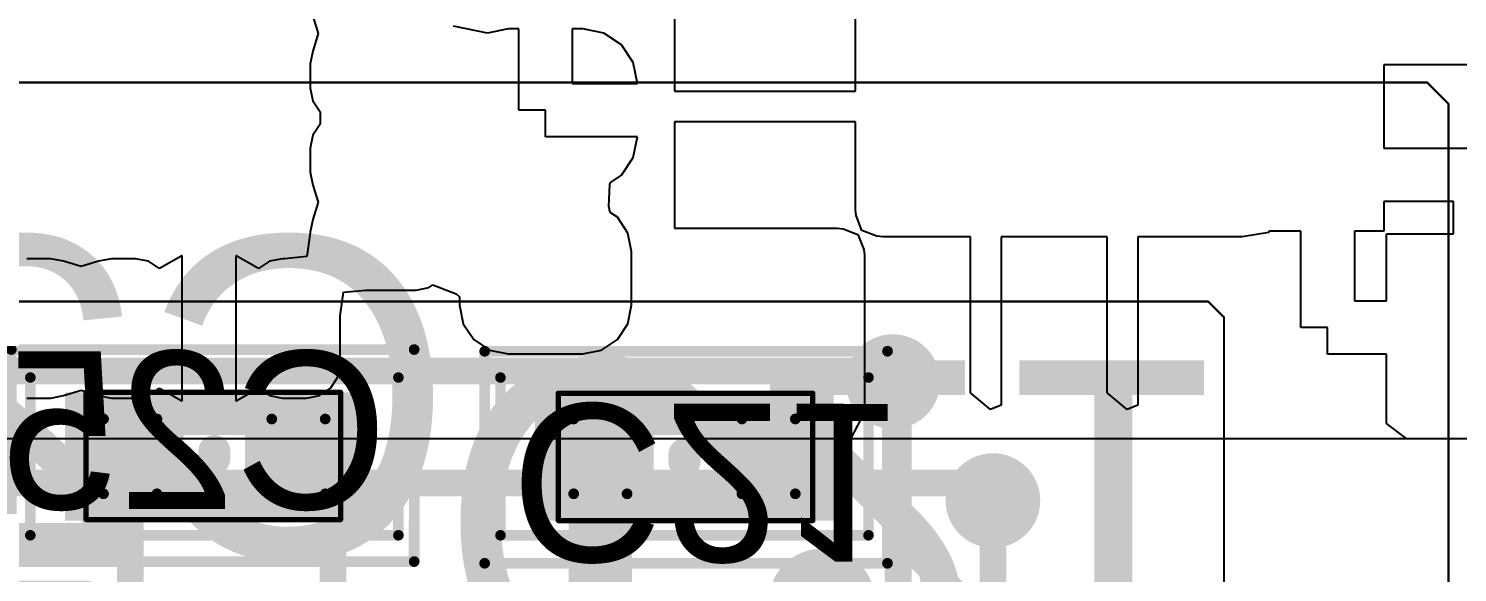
# Model space of a CAD drawing. Extents: x 215 to 281, y 31 to 138.
# Drawn here: x 257.51 to 264.3, y 43.77 to 46.36 of the extents above; entities that cross this region are included whole.
import ezdxf

# ---------------------------------------------------------------- set-up
doc = ezdxf.new("R2010")
doc.units = 0
doc.layers.get('0').update_dxf_attribs({"linetype": 'CONTINUOUS'})
for name, color, linetype in [('BOTTOMLAYER', 5, 'CONTINUOUS'), ('BOTTOMOVERLAY', 54, 'CONTINUOUS'), ('BOTTOMPASTE', 16, 'CONTINUOUS'), ('BOTTOMSOLDER', 6, 'CONTINUOUS'), ('CONNECTLAYER', 7, 'CONTINUOUS'), ('KEEPOUTLAYER', 6, 'CONTINUOUS'), ('MECHANICAL1', 6, 'CONTINUOUS'), ('MECHANICAL16', 56, 'CONTINUOUS'), ('MECHANICAL2', 216, 'CONTINUOUS'), ('MIDLAYER1', 16, 'CONTINUOUS'), ('MIDLAYER14', 9, 'CONTINUOUS'), ('MULTILAYER', 9, 'CONTINUOUS'), ('VIAHOLELAYER', 16, 'CONTINUOUS')]:
    doc.layers.add(name, color=color, linetype=linetype)

# ---------------------------------------------------------------- blocks, each defined once
blk = doc.blocks.new('C0402_B_48')
at = {"layer": 'BOTTOMLAYER', "const_width": 0.127}
for points in [[(-0.5905, 0.1778, 1), (-0.4635, 0.1778, 1)], [(-0.3365, 0.1778, 1), (-0.2095, 0.1778, 1)], [(0.2095, 0.1778, 1), (0.3365, 0.1778, 1)], [(0.4635, 0.1778, 1), (0.5905, 0.1778, 1)], [(-0.5905, -0.1778, 1), (-0.4635, -0.1778, 1)], [(-0.3365, -0.1778, 1), (-0.2095, -0.1778, 1)], [(0.2095, -0.1778, 1), (0.3365, -0.1778, 1)], [(0.4635, -0.1778, 1), (0.5905, -0.1778, 1)]]:
    blk.add_lwpolyline(points, format="xyb", close=True, dxfattribs=at)
at = {"layer": 'BOTTOMLAYER'}
for points in [[(-0.527, -0.3048), (-0.273, -0.3048), (-0.527, 0.3048), (-0.273, 0.3048)], [(0.273, -0.3048), (0.527, -0.3048), (0.273, 0.3048), (0.527, 0.3048)], [(-0.654, -0.1778), (-0.146, -0.1778), (-0.654, 0.1778), (-0.146, 0.1778)], [(0.146, -0.1778), (0.654, -0.1778), (0.146, 0.1778), (0.654, 0.1778)]]:
    blk.add_solid(points, dxfattribs=at)
at = {"layer": 'BOTTOMOVERLAY', "const_width": 0.1524}
blk.add_lwpolyline([(0, 0.01), (0, -0.0254)], dxfattribs=at)
at = {"layer": 'BOTTOMOVERLAY', "const_width": 0.0762}
for points in [[(-0.0381, 0.01, 1), (0.0381, 0.01, 1)], [(-0.0381, -0.0254, 1), (0.0381, -0.0254, 1)]]:
    blk.add_lwpolyline(points, format="xyb", close=True, dxfattribs=at)
at = {"layer": 'BOTTOMPASTE', "const_width": 0.0254}
for points in [[(-0.5397, 0.1778, 1), (-0.5143, 0.1778, 1)], [(-0.2857, 0.1778, 1), (-0.2603, 0.1778, 1)], [(0.2603, 0.1778, 1), (0.2857, 0.1778, 1)], [(0.5143, 0.1778, 1), (0.5397, 0.1778, 1)], [(-0.5397, -0.1778, 1), (-0.5143, -0.1778, 1)], [(-0.2857, -0.1778, 1), (-0.2603, -0.1778, 1)], [(0.2603, -0.1778, 1), (0.2857, -0.1778, 1)], [(0.5143, -0.1778, 1), (0.5397, -0.1778, 1)]]:
    blk.add_lwpolyline(points, format="xyb", close=True, dxfattribs=at)
at = {"layer": 'BOTTOMPASTE'}
for points in [[(-0.5524, -0.1778), (-0.2476, -0.1778), (-0.5524, 0.1778), (-0.2476, 0.1778)], [(-0.527, -0.2032), (-0.273, -0.2032), (-0.527, 0.2032), (-0.273, 0.2032)], [(0.2476, -0.1778), (0.5524, -0.1778), (0.2476, 0.1778), (0.5524, 0.1778)], [(0.273, -0.2032), (0.527, -0.2032), (0.273, 0.2032), (0.527, 0.2032)]]:
    blk.add_solid(points, dxfattribs=at)
at = {"layer": 'BOTTOMSOLDER', "const_width": 0.127}
for points in [[(-0.5905, 0.1778, 1), (-0.4635, 0.1778, 1)], [(-0.3365, 0.1778, 1), (-0.2095, 0.1778, 1)], [(0.2095, 0.1778, 1), (0.3365, 0.1778, 1)], [(0.4635, 0.1778, 1), (0.5905, 0.1778, 1)], [(-0.5905, -0.1778, 1), (-0.4635, -0.1778, 1)], [(-0.3365, -0.1778, 1), (-0.2095, -0.1778, 1)], [(0.2095, -0.1778, 1), (0.3365, -0.1778, 1)], [(0.4635, -0.1778, 1), (0.5905, -0.1778, 1)]]:
    blk.add_lwpolyline(points, format="xyb", close=True, dxfattribs=at)
at = {"layer": 'BOTTOMSOLDER'}
for points in [[(-0.527, -0.3048), (-0.273, -0.3048), (-0.527, 0.3048), (-0.273, 0.3048)], [(0.273, -0.3048), (0.527, -0.3048), (0.273, 0.3048), (0.527, 0.3048)], [(-0.654, -0.1778), (-0.146, -0.1778), (-0.654, 0.1778), (-0.146, 0.1778)], [(0.146, -0.1778), (0.654, -0.1778), (0.146, 0.1778), (0.654, 0.1778)]]:
    blk.add_solid(points, dxfattribs=at)
at = {"layer": 'MECHANICAL16'}
for points, const_width in [([(-0.95, 0.5), (-0.95, -0.508)], 0.0508), ([(0.9652, 0.5), (-0.95, 0.5)], 0.0508), ([(0.9652, 0.5), (0.9652, -0.508)], 0.0508), ([(-0.6, 0.3), (-0.6, -0.3048)], 0.0254), ([(0.6096, 0.3), (-0.6, 0.3)], 0.0254), ([(0.508, 0.2032), (-0.508, 0.2032)], 0.2032), ([(0.6096, 0.3), (0.6096, -0.3048)], 0.0254), ([(0.508, -0.2032), (-0.508, -0.2032)], 0.2032), ([(0.6096, -0.3048), (-0.6, -0.3048)], 0.0254), ([(0.9652, -0.508), (-0.95, -0.508)], 0.0508)]:
    blk.add_lwpolyline(points, dxfattribs=dict(at, const_width=const_width))
for points, const_width in [([(-0.9627, 0.5, 1), (-0.9373, 0.5, 1)], 0.0254), ([(-0.9627, 0.5, 1), (-0.9373, 0.5, 1)], 0.0254), ([(0.9525, 0.5, 1), (0.9779, 0.5, 1)], 0.0254), ([(0.9525, 0.5, 1), (0.9779, 0.5, 1)], 0.0254), ([(-0.6063, 0.3, 1), (-0.5936, 0.3, 1)], 0.0127), ([(-0.6063, 0.3, 1), (-0.5936, 0.3, 1)], 0.0127), ([(-0.5588, 0.2032, 1), (-0.4572, 0.2032, 1)], 0.1016), ([(0.4572, 0.2032, 1), (0.5588, 0.2032, 1)], 0.1016), ([(0.6032, 0.3, 1), (0.6159, 0.3, 1)], 0.0127), ([(0.6032, 0.3, 1), (0.6159, 0.3, 1)], 0.0127), ([(-0.5588, -0.2032, 1), (-0.4572, -0.2032, 1)], 0.1016), ([(0.4572, -0.2032, 1), (0.5588, -0.2032, 1)], 0.1016), ([(-0.6063, -0.3048, 1), (-0.5936, -0.3048, 1)], 0.0127), ([(-0.6063, -0.3048, 1), (-0.5936, -0.3048, 1)], 0.0127), ([(0.6032, -0.3048, 1), (0.6159, -0.3048, 1)], 0.0127), ([(0.6032, -0.3048, 1), (0.6159, -0.3048, 1)], 0.0127), ([(-0.9627, -0.508, 1), (-0.9373, -0.508, 1)], 0.0254), ([(-0.9627, -0.508, 1), (-0.9373, -0.508, 1)], 0.0254), ([(0.9525, -0.508, 1), (0.9779, -0.508, 1)], 0.0254), ([(0.9525, -0.508, 1), (0.9779, -0.508, 1)], 0.0254)]:
    blk.add_lwpolyline(points, format="xyb", close=True, dxfattribs=dict(at, const_width=const_width))
for points in [[(-0.7121, -0.3048), (-0.4073, -0.3048), (-0.7121, 0.3048), (-0.4073, 0.3048)], [(0.4052, -0.3048), (0.71, -0.3048), (0.4052, 0.3048), (0.71, 0.3048)]]:
    blk.add_solid(points, dxfattribs=at)
at = {"layer": 'MECHANICAL2', "const_width": 0.05}
for points in [[(0.875, 0.375), (-0.875, 0.375)], [(-0.875, 0.375), (-0.875, -0.375)], [(0.875, 0.375), (0.875, -0.375)], [(0.875, -0.375), (-0.875, -0.375)]]:
    blk.add_lwpolyline(points, dxfattribs=at)
at = {"layer": 'MECHANICAL2', "const_width": 0.025}
for points in [[(-0.8875, 0.375, 1), (-0.8625, 0.375, 1)], [(-0.8875, 0.375, 1), (-0.8625, 0.375, 1)], [(0.8625, 0.375, 1), (0.8875, 0.375, 1)], [(0.8625, 0.375, 1), (0.8875, 0.375, 1)], [(-0.8875, -0.375, 1), (-0.8625, -0.375, 1)], [(-0.8875, -0.375, 1), (-0.8625, -0.375, 1)], [(0.8625, -0.375, 1), (0.8875, -0.375, 1)], [(0.8625, -0.375, 1), (0.8875, -0.375, 1)]]:
    blk.add_lwpolyline(points, format="xyb", close=True, dxfattribs=at)
at = {"layer": 'MECHANICAL2', "text_generation_flag": 2}
blk.add_text('C25', height=0.75, rotation=180, dxfattribs=at).set_placement((-0.825, 0.25))
blk = doc.blocks.new('C0402_B_49')
at = {"layer": 'BOTTOMLAYER', "const_width": 0.127}
for points in [[(-0.5905, 0.1778, 1), (-0.4635, 0.1778, 1)], [(-0.3365, 0.1778, 1), (-0.2095, 0.1778, 1)], [(0.2095, 0.1778, 1), (0.3365, 0.1778, 1)], [(0.4635, 0.1778, 1), (0.5905, 0.1778, 1)], [(-0.5905, -0.1778, 1), (-0.4635, -0.1778, 1)], [(-0.3365, -0.1778, 1), (-0.2095, -0.1778, 1)], [(0.2095, -0.1778, 1), (0.3365, -0.1778, 1)], [(0.4635, -0.1778, 1), (0.5905, -0.1778, 1)]]:
    blk.add_lwpolyline(points, format="xyb", close=True, dxfattribs=at)
at = {"layer": 'BOTTOMLAYER'}
for points in [[(-0.527, -0.3048), (-0.273, -0.3048), (-0.527, 0.3048), (-0.273, 0.3048)], [(0.273, -0.3048), (0.527, -0.3048), (0.273, 0.3048), (0.527, 0.3048)], [(-0.654, -0.1778), (-0.146, -0.1778), (-0.654, 0.1778), (-0.146, 0.1778)], [(0.146, -0.1778), (0.654, -0.1778), (0.146, 0.1778), (0.654, 0.1778)]]:
    blk.add_solid(points, dxfattribs=at)
at = {"layer": 'BOTTOMOVERLAY', "const_width": 0.1524}
blk.add_lwpolyline([(0, -0.0254), (0, 0.01)], dxfattribs=at)
at = {"layer": 'BOTTOMOVERLAY', "const_width": 0.0762}
for points in [[(-0.0381, 0.01, 1), (0.0381, 0.01, 1)], [(-0.0381, -0.0254, 1), (0.0381, -0.0254, 1)]]:
    blk.add_lwpolyline(points, format="xyb", close=True, dxfattribs=at)
at = {"layer": 'BOTTOMPASTE', "const_width": 0.0254}
for points in [[(-0.5397, 0.1778, 1), (-0.5143, 0.1778, 1)], [(-0.2857, 0.1778, 1), (-0.2603, 0.1778, 1)], [(0.2603, 0.1778, 1), (0.2857, 0.1778, 1)], [(0.5143, 0.1778, 1), (0.5397, 0.1778, 1)], [(-0.5397, -0.1778, 1), (-0.5143, -0.1778, 1)], [(-0.2857, -0.1778, 1), (-0.2603, -0.1778, 1)], [(0.2603, -0.1778, 1), (0.2857, -0.1778, 1)], [(0.5143, -0.1778, 1), (0.5397, -0.1778, 1)]]:
    blk.add_lwpolyline(points, format="xyb", close=True, dxfattribs=at)
at = {"layer": 'BOTTOMPASTE'}
for points in [[(-0.5524, -0.1778), (-0.2476, -0.1778), (-0.5524, 0.1778), (-0.2476, 0.1778)], [(-0.527, -0.2032), (-0.273, -0.2032), (-0.527, 0.2032), (-0.273, 0.2032)], [(0.2476, -0.1778), (0.5524, -0.1778), (0.2476, 0.1778), (0.5524, 0.1778)], [(0.273, -0.2032), (0.527, -0.2032), (0.273, 0.2032), (0.527, 0.2032)]]:
    blk.add_solid(points, dxfattribs=at)
at = {"layer": 'BOTTOMSOLDER', "const_width": 0.127}
for points in [[(-0.5905, 0.1778, 1), (-0.4635, 0.1778, 1)], [(-0.3365, 0.1778, 1), (-0.2095, 0.1778, 1)], [(0.2095, 0.1778, 1), (0.3365, 0.1778, 1)], [(0.4635, 0.1778, 1), (0.5905, 0.1778, 1)], [(-0.5905, -0.1778, 1), (-0.4635, -0.1778, 1)], [(-0.3365, -0.1778, 1), (-0.2095, -0.1778, 1)], [(0.2095, -0.1778, 1), (0.3365, -0.1778, 1)], [(0.4635, -0.1778, 1), (0.5905, -0.1778, 1)]]:
    blk.add_lwpolyline(points, format="xyb", close=True, dxfattribs=at)
at = {"layer": 'BOTTOMSOLDER'}
for points in [[(-0.527, -0.3048), (-0.273, -0.3048), (-0.527, 0.3048), (-0.273, 0.3048)], [(0.273, -0.3048), (0.527, -0.3048), (0.273, 0.3048), (0.527, 0.3048)], [(-0.654, -0.1778), (-0.146, -0.1778), (-0.654, 0.1778), (-0.146, 0.1778)], [(0.146, -0.1778), (0.654, -0.1778), (0.146, 0.1778), (0.654, 0.1778)]]:
    blk.add_solid(points, dxfattribs=at)
at = {"layer": 'MECHANICAL16'}
for points, const_width in [([(-0.95, -0.508), (-0.95, 0.5)], 0.0508), ([(-0.95, 0.5), (0.9652, 0.5)], 0.0508), ([(0.9652, -0.508), (0.9652, 0.5)], 0.0508), ([(-0.6, -0.3048), (-0.6, 0.3)], 0.0254), ([(-0.6, 0.3), (0.6096, 0.3)], 0.0254), ([(-0.508, 0.2032), (0.508, 0.2032)], 0.2032), ([(0.6096, -0.3048), (0.6096, 0.3)], 0.0254), ([(-0.508, -0.2032), (0.508, -0.2032)], 0.2032), ([(-0.6, -0.3048), (0.6096, -0.3048)], 0.0254), ([(-0.95, -0.508), (0.9652, -0.508)], 0.0508)]:
    blk.add_lwpolyline(points, dxfattribs=dict(at, const_width=const_width))
for points, const_width in [([(-0.9627, 0.5, 1), (-0.9373, 0.5, 1)], 0.0254), ([(-0.9627, 0.5, 1), (-0.9373, 0.5, 1)], 0.0254), ([(0.9525, 0.5, 1), (0.9779, 0.5, 1)], 0.0254), ([(0.9525, 0.5, 1), (0.9779, 0.5, 1)], 0.0254), ([(-0.6063, 0.3, 1), (-0.5936, 0.3, 1)], 0.0127), ([(-0.6063, 0.3, 1), (-0.5936, 0.3, 1)], 0.0127), ([(-0.5588, 0.2032, 1), (-0.4572, 0.2032, 1)], 0.1016), ([(0.4572, 0.2032, 1), (0.5588, 0.2032, 1)], 0.1016), ([(0.6032, 0.3, 1), (0.6159, 0.3, 1)], 0.0127), ([(0.6032, 0.3, 1), (0.6159, 0.3, 1)], 0.0127), ([(-0.5588, -0.2032, 1), (-0.4572, -0.2032, 1)], 0.1016), ([(0.4572, -0.2032, 1), (0.5588, -0.2032, 1)], 0.1016), ([(-0.6063, -0.3048, 1), (-0.5936, -0.3048, 1)], 0.0127), ([(-0.6063, -0.3048, 1), (-0.5936, -0.3048, 1)], 0.0127), ([(0.6033, -0.3048, 1), (0.616, -0.3048, 1)], 0.0127), ([(0.6033, -0.3048, 1), (0.616, -0.3048, 1)], 0.0127), ([(-0.9627, -0.508, 1), (-0.9373, -0.508, 1)], 0.0254), ([(-0.9627, -0.508, 1), (-0.9373, -0.508, 1)], 0.0254), ([(0.9525, -0.508, 1), (0.9779, -0.508, 1)], 0.0254), ([(0.9525, -0.508, 1), (0.9779, -0.508, 1)], 0.0254)]:
    blk.add_lwpolyline(points, format="xyb", close=True, dxfattribs=dict(at, const_width=const_width))
for points in [[(-0.7121, -0.3048), (-0.4073, -0.3048), (-0.7121, 0.3048), (-0.4073, 0.3048)], [(0.4052, -0.3048), (0.71, -0.3048), (0.4052, 0.3048), (0.71, 0.3048)]]:
    blk.add_solid(points, dxfattribs=at)
at = {"layer": 'MECHANICAL2', "const_width": 0.05}
for points in [[(-0.875, 0.375), (0.875, 0.375)], [(-0.875, -0.375), (-0.875, 0.375)], [(0.875, -0.375), (0.875, 0.375)], [(-0.875, -0.375), (0.875, -0.375)]]:
    blk.add_lwpolyline(points, dxfattribs=at)
at = {"layer": 'MECHANICAL2', "const_width": 0.025}
for points in [[(-0.8875, 0.375, 1), (-0.8625, 0.375, 1)], [(-0.8875, 0.375, 1), (-0.8625, 0.375, 1)], [(0.8625, 0.375, 1), (0.8875, 0.375, 1)], [(0.8625, 0.375, 1), (0.8875, 0.375, 1)], [(-0.8875, -0.375, 1), (-0.8625, -0.375, 1)], [(-0.8875, -0.375, 1), (-0.8625, -0.375, 1)], [(0.8625, -0.375, 1), (0.8875, -0.375, 1)], [(0.8625, -0.375, 1), (0.8875, -0.375, 1)]]:
    blk.add_lwpolyline(points, format="xyb", close=True, dxfattribs=at)
at = {"layer": 'MECHANICAL2', "text_generation_flag": 2}
blk.add_text('C21', height=0.75, rotation=-180, dxfattribs=at).set_placement((-0.825, 0.25))
blk = doc.blocks.new('L3GD20_B_52')
at = {"layer": 'BOTTOMLAYER'}
for points in [[(-1.1274, 2.0302), (-1.1274, 1.3698), (-0.8226, 2.0302), (-0.8226, 1.3698)], [(-0.4774, 2.0302), (-0.4774, 1.3698), (-0.1726, 2.0302), (-0.1726, 1.3698)], [(0.1726, 2.0302), (0.1726, 1.3698), (0.4774, 2.0302), (0.4774, 1.3698)], [(0.8226, 2.0302), (0.8226, 1.3698), (1.1274, 2.0302), (1.1274, 1.3698)], [(-2.0302, 0.8226), (-1.3698, 0.8226), (-2.0302, 1.1274), (-1.3698, 1.1274)], [(2.0302, 1.1274), (1.3698, 1.1274), (2.0302, 0.8226), (1.3698, 0.8226)], [(-2.0302, 0.1726), (-1.3698, 0.1726), (-2.0302, 0.4774), (-1.3698, 0.4774)], [(2.0302, 0.4774), (1.3698, 0.4774), (2.0302, 0.1726), (1.3698, 0.1726)], [(-2.0302, -0.4774), (-1.3698, -0.4774), (-2.0302, -0.1726), (-1.3698, -0.1726)], [(2.0302, -0.1726), (1.3698, -0.1726), (2.0302, -0.4774), (1.3698, -0.4774)], [(-2.0302, -1.1274), (-1.3698, -1.1274), (-2.0302, -0.8226), (-1.3698, -0.8226)], [(2.0302, -0.8226), (1.3698, -0.8226), (2.0302, -1.1274), (1.3698, -1.1274)], [(-0.8226, -2.0302), (-0.8226, -1.3698), (-1.1274, -2.0302), (-1.1274, -1.3698)], [(-0.1726, -2.0302), (-0.1726, -1.3698), (-0.4774, -2.0302), (-0.4774, -1.3698)], [(0.4774, -2.0302), (0.4774, -1.3698), (0.1726, -2.0302), (0.1726, -1.3698)], [(1.1274, -2.0302), (1.1274, -1.3698), (0.8226, -2.0302), (0.8226, -1.3698)]]:
    blk.add_solid(points, dxfattribs=at)
at = {"layer": 'BOTTOMOVERLAY', "const_width": 0.2032}
for points in [[(-1.5, 2), (-2, 2)], [(-2, 2), (-2, 1.5)], [(2, 2), (1.5, 2)], [(2, 2), (2, 1.5)], [(2, -1.5), (2, -2)], [(2, -2), (1.5, -2)]]:
    blk.add_lwpolyline(points, dxfattribs=at)
at = {"layer": 'BOTTOMOVERLAY'}
for points, const_width in [([(-2.0508, 2, 1), (-1.9492, 2, 1)], 0.1016), ([(-2.0508, 2, 1), (-1.9492, 2, 1)], 0.1016), ([(-1.5508, 2, 1), (-1.4492, 2, 1)], 0.1016), ([(1.4492, 2, 1), (1.5508, 2, 1)], 0.1016), ([(1.9492, 2, 1), (2.0508, 2, 1)], 0.1016), ([(1.9492, 2, 1), (2.0508, 2, 1)], 0.1016), ([(-2.0508, 1.5, 1), (-1.9492, 1.5, 1)], 0.1016), ([(1.9492, 1.5, 1), (2.0508, 1.5, 1)], 0.1016), ([(1.9492, -1.5, 1), (2.0508, -1.5, 1)], 0.1016), ([(-1.873, -2, 1), (-2.127, -2, 1)], 0.254), ([(-2.1905, -2, 1), (-2.0635, -2, 1)], 0.127), ([(-1.9365, -2, 1), (-1.8095, -2, 1)], 0.127), ([(1.4492, -2, 1), (1.5508, -2, 1)], 0.1016), ([(1.9492, -2, 1), (2.0508, -2, 1)], 0.1016), ([(1.9492, -2, 1), (2.0508, -2, 1)], 0.1016)]:
    blk.add_lwpolyline(points, format="xyb", close=True, dxfattribs=dict(at, const_width=const_width))
at = {"layer": 'BOTTOMPASTE'}
for points in [[(-1.0258, 1.9286), (-1.0258, 1.4714), (-0.9242, 1.9286), (-0.9242, 1.4714)], [(-0.3758, 1.9286), (-0.3758, 1.4714), (-0.2742, 1.9286), (-0.2742, 1.4714)], [(0.2742, 1.9286), (0.2742, 1.4714), (0.3758, 1.9286), (0.3758, 1.4714)], [(0.9242, 1.9286), (0.9242, 1.4714), (1.0258, 1.9286), (1.0258, 1.4714)], [(-1.9286, 0.9242), (-1.4714, 0.9242), (-1.9286, 1.0258), (-1.4714, 1.0258)], [(1.9286, 1.0258), (1.4714, 1.0258), (1.9286, 0.9242), (1.4714, 0.9242)], [(-1.9286, 0.2742), (-1.4714, 0.2742), (-1.9286, 0.3758), (-1.4714, 0.3758)], [(1.9286, 0.3758), (1.4714, 0.3758), (1.9286, 0.2742), (1.4714, 0.2742)], [(-1.9286, -0.3758), (-1.4714, -0.3758), (-1.9286, -0.2742), (-1.4714, -0.2742)], [(1.9286, -0.2742), (1.4714, -0.2742), (1.9286, -0.3758), (1.4714, -0.3758)], [(-1.9286, -1.0258), (-1.4714, -1.0258), (-1.9286, -0.9242), (-1.4714, -0.9242)], [(1.9286, -0.9242), (1.4714, -0.9242), (1.9286, -1.0258), (1.4714, -1.0258)], [(-0.9242, -1.9286), (-0.9242, -1.4714), (-1.0258, -1.9286), (-1.0258, -1.4714)], [(-0.2742, -1.9286), (-0.2742, -1.4714), (-0.3758, -1.9286), (-0.3758, -1.4714)], [(0.3758, -1.9286), (0.3758, -1.4714), (0.2742, -1.9286), (0.2742, -1.4714)], [(1.0258, -1.9286), (1.0258, -1.4714), (0.9242, -1.9286), (0.9242, -1.4714)]]:
    blk.add_solid(points, dxfattribs=at)
at = {"layer": 'BOTTOMSOLDER'}
for points in [[(-1.1274, 2.0302), (-1.1274, 1.3698), (-0.8226, 2.0302), (-0.8226, 1.3698)], [(-0.4774, 2.0302), (-0.4774, 1.3698), (-0.1726, 2.0302), (-0.1726, 1.3698)], [(0.1726, 2.0302), (0.1726, 1.3698), (0.4774, 2.0302), (0.4774, 1.3698)], [(0.8226, 2.0302), (0.8226, 1.3698), (1.1274, 2.0302), (1.1274, 1.3698)], [(-2.0302, 0.8226), (-1.3698, 0.8226), (-2.0302, 1.1274), (-1.3698, 1.1274)], [(2.0302, 1.1274), (1.3698, 1.1274), (2.0302, 0.8226), (1.3698, 0.8226)], [(-2.0302, 0.1726), (-1.3698, 0.1726), (-2.0302, 0.4774), (-1.3698, 0.4774)], [(2.0302, 0.4774), (1.3698, 0.4774), (2.0302, 0.1726), (1.3698, 0.1726)], [(-2.0302, -0.4774), (-1.3698, -0.4774), (-2.0302, -0.1726), (-1.3698, -0.1726)], [(2.0302, -0.1726), (1.3698, -0.1726), (2.0302, -0.4774), (1.3698, -0.4774)], [(-2.0302, -1.1274), (-1.3698, -1.1274), (-2.0302, -0.8226), (-1.3698, -0.8226)], [(2.0302, -0.8226), (1.3698, -0.8226), (2.0302, -1.1274), (1.3698, -1.1274)], [(-0.8226, -2.0302), (-0.8226, -1.3698), (-1.1274, -2.0302), (-1.1274, -1.3698)], [(-0.1726, -2.0302), (-0.1726, -1.3698), (-0.4774, -2.0302), (-0.4774, -1.3698)], [(0.4774, -2.0302), (0.4774, -1.3698), (0.1726, -2.0302), (0.1726, -1.3698)], [(1.1274, -2.0302), (1.1274, -1.3698), (0.8226, -2.0302), (0.8226, -1.3698)]]:
    blk.add_solid(points, dxfattribs=at)

msp = doc.modelspace()

# ---------------------------------------------------------------- linework, layer by layer
at = {"layer": 'BOTTOMLAYER'}
for points, const_width in [([(261.5075, 44.6786, 1), (261.7325, 44.6786, 1)], 0.225), ([(260.1544, 44.323, 1), (260.3044, 44.323, 1)], 0.15), ([(257.9625, 44.323, 1), (258.026, 44.323, 1)], 0.0635), ([(258.7624, 44.323, 1), (258.8259, 44.323, 1)], 0.0635), ([(260.9976, 44.323, 1), (261.0611, 44.323, 1)], 0.0635), ([(261.2955, 44.323, 1), (261.359, 44.323, 1)], 0.0635), ([(261.2955, 44.323, 1), (261.359, 44.323, 1)], 0.0635), ([(261.9834, 44.1131, 1), (262.2084, 44.1131, 1)], 0.225), ([(258.9265, 44.1589, 1), (258.99, 44.1589, 1)], 0.0635), ([(258.9265, 44.1589, 1), (258.99, 44.1589, 1)], 0.0635), ([(261.6256, 43.9928, 1), (261.6891, 43.9928, 1)], 0.0635), ([(261.6256, 43.9928, 1), (261.6891, 43.9928, 1)], 0.0635), ([(261.6256, 43.9315, 1), (261.6891, 43.9315, 1)], 0.0635), ([(261.6256, 43.9315, 1), (261.6891, 43.9315, 1)], 0.0635)]:
    msp.add_lwpolyline(points, format="xyb", close=True, dxfattribs=dict(at, const_width=const_width))
for points, const_width in [([(260.2294, 43.6034), (260.2294, 44.323)], 0.3), ([(257.9942, 43.4258), (257.9942, 44.323)], 0.127), ([(258.7942, 44.323), (258.9583, 44.1589)], 0.127), ([(261.0294, 44.323), (261.3272, 44.323)], 0.127), ([(261.3272, 44.323), (261.6574, 43.9928)], 0.127), ([(258.9583, 43.3306), (258.9583, 44.1589)], 0.127), ([(261.6574, 43.9315), (261.6574, 43.9928)], 0.127), ([(261.6574, 43.9315), (261.9143, 43.6746)], 0.127)]:
    msp.add_lwpolyline(points, dxfattribs=dict(at, const_width=const_width))
at = {"layer": 'CONNECTLAYER'}
for p, q in [((260.582, 46.5635), (260.582, 46.0587)), ((261.4424, 46.0588), (261.4424, 46.5636)), ((258.8621, 46.4161), (258.8874, 46.333)), ((258.8874, 46.333), (258.8621, 46.2499)), ((259.6921, 46.3357), (259.5316, 46.3682)), ((259.7912, 46.3554), (259.6921, 46.3357)), ((259.842, 46.3554), (259.7912, 46.3554)), ((259.842, 45.9694), (259.842, 46.3554)), ((260.1468, 46.3554), (260.096, 46.3554)), ((260.096, 46.3554), (260.096, 46.0964)), ((260.2459, 46.3357), (260.1468, 46.3554)), ((260.3299, 46.2795), (260.2459, 46.3357)), ((260.386, 46.1955), (260.3299, 46.2795)), ((258.8621, 46.2499), (258.8499, 46.1886)), ((260.4058, 46.0964), (260.386, 46.1955)), ((258.8499, 46.1886), (258.8499, 46.0743)), ((264.4122, 46.1843), (263.955, 46.1842)), ((263.955, 46.1842), (263.955, 46.0676)), ((258.8499, 46.0743), (258.8621, 46.0129)), ((260.096, 46.0964), (260.4058, 46.0964)), ((263.955, 46.0676), (263.955, 45.9406)), ((258.8621, 46.0129), (258.8968, 45.961)), ((260.582, 46.0587), (261.4424, 46.0588)), ((258.8968, 45.961), (258.8968, 45.9018)), ((259.969, 45.9694), (259.842, 45.9694)), ((259.969, 45.8424), (259.969, 45.9694)), ((263.955, 45.9406), (263.955, 45.9048)), ((258.8968, 45.9018), (258.8621, 45.8499)), ((261.4424, 45.9136), (260.582, 45.9135)), ((260.582, 45.9135), (260.582, 45.4087)), ((261.4424, 45.519), (261.4424, 45.9136)), ((263.955, 45.9048), (263.955, 45.7882)), ((258.8621, 45.8499), (258.8499, 45.7886)), ((258.8499, 45.7886), (258.8499, 45.6743)), ((260.4058, 45.8424), (259.969, 45.8424)), ((260.386, 45.7433), (260.4058, 45.8424)), ((260.4058, 45.8424), (260.4058, 45.8424)), ((263.955, 45.7882), (264.4122, 45.7883)), ((260.3299, 45.6593), (260.386, 45.7433)), ((258.8499, 45.6743), (258.8621, 45.6129)), ((260.2767, 45.6237), (260.3299, 45.6593)), ((258.8621, 45.6129), (258.8876, 45.5314)), ((260.2695, 45.5106), (260.2741, 45.6165)), ((260.2741, 45.6165), (260.2767, 45.6237)), ((258.8876, 45.5314), (258.8621, 45.4499)), ((261.4424, 45.4958), (261.4424, 45.519)), ((264.2852, 45.5342), (263.955, 45.5342)), ((263.955, 45.5342), (263.955, 45.504)), ((264.2852, 45.3819), (264.2852, 45.5342)), ((258.8621, 45.4499), (258.8499, 45.3886)), ((260.2767, 45.4826), (260.2695, 45.5106)), ((260.3104, 45.4601), (260.2767, 45.4826)), ((260.3606, 45.385), (260.3104, 45.4601)), ((261.4455, 45.4679), (261.4424, 45.4958)), ((261.473, 45.3969), (261.4455, 45.4679)), ((263.955, 45.504), (263.955, 45.3935)), ((258.8499, 45.3862), (258.8337, 45.2728)), ((258.8499, 45.3886), (258.8499, 45.3862)), ((260.3782, 45.2964), (260.3606, 45.385)), ((260.582, 45.4087), (261.3322, 45.4088)), ((261.3322, 45.4088), (261.3554, 45.4088)), ((261.3554, 45.4088), (261.3833, 45.4057)), ((261.3833, 45.4057), (261.4543, 45.3782)), ((261.5439, 45.3694), (261.473, 45.3969)), ((263.4078, 45.3877), (263.2808, 45.3664)), ((263.5602, 45.3934), (263.4078, 45.3934)), ((263.4078, 45.3934), (263.4078, 45.3877)), ((263.5602, 44.9362), (263.5602, 45.3934)), ((263.8444, 45.3934), (263.8142, 45.3934)), ((263.8142, 45.3934), (263.8142, 45.0632)), ((263.955, 45.3935), (263.8444, 45.3934)), ((263.9666, 45.2712), (263.9666, 45.3818)), ((263.9666, 45.3818), (264.0772, 45.3818)), ((264.0772, 45.3818), (264.2852, 45.3819)), ((261.4543, 45.3782), (261.4818, 45.3072)), ((261.5719, 45.3664), (261.5439, 45.3694)), ((261.595, 45.3664), (261.5719, 45.3664)), ((261.9896, 45.3664), (261.595, 45.3664)), ((261.9896, 44.6245), (261.9896, 45.3664)), ((262.6396, 45.3664), (262.1348, 45.3664)), ((262.1348, 45.3664), (262.1349, 44.5667)), ((262.6396, 44.6246), (262.6396, 45.3664)), ((263.2808, 45.3664), (262.7848, 45.3664)), ((262.7848, 45.3664), (262.7849, 44.5663)), ((257.6163, 45.2631), (257.502, 45.2631)), ((257.6776, 45.2509), (257.6163, 45.2631)), ((257.7608, 45.2256), (257.6776, 45.2509)), ((257.8439, 45.2509), (257.7608, 45.2256)), ((257.9052, 45.2631), (257.8439, 45.2509)), ((258.0195, 45.2631), (257.9052, 45.2631)), ((258.0808, 45.2509), (258.0195, 45.2631)), ((258.1328, 45.2162), (258.0808, 45.2509)), ((258.2398, 45.2763), (258.1328, 45.2162)), ((258.2418, 45.2767), (258.2398, 45.2763)), ((258.2418, 44.9314), (258.2418, 45.2767)), ((258.4978, 45.2763), (258.4958, 45.2767)), ((258.4958, 45.2767), (258.4958, 44.9314)), ((258.6047, 45.2162), (258.4978, 45.2763)), ((258.6567, 45.2509), (258.6047, 45.2162)), ((258.718, 45.2631), (258.6567, 45.2509)), ((258.728, 45.2631), (258.718, 45.2631)), ((258.8337, 45.2728), (258.728, 45.2631)), ((260.3782, 45.0424), (260.3782, 45.2964)), ((261.4818, 45.3072), (261.4848, 45.2793)), ((261.4848, 45.2793), (261.4848, 45.2561)), ((261.4848, 45.2561), (261.4849, 44.5336)), ((263.9666, 45.0632), (263.9666, 45.2712)), ((259.0087, 45.1043), (259.1144, 45.114)), ((259.1144, 45.114), (259.353, 45.114)), ((259.353, 45.114), (259.4143, 45.1262)), ((259.4143, 45.1262), (259.4327, 45.1385)), ((259.4327, 45.1385), (259.5438, 45.0957)), ((258.9926, 44.9909), (259.0087, 45.1043)), ((259.5438, 45.0957), (259.5597, 45.0822)), ((259.5597, 45.0822), (259.5597, 45.0424)), ((259.5597, 45.0424), (259.5773, 44.9538)), ((260.3606, 44.9538), (260.3782, 45.0424)), ((263.8142, 45.0632), (263.9666, 45.0632)), ((258.9926, 44.76), (258.9926, 44.9909)), ((258.2418, 44.5861), (258.2418, 44.9314)), ((258.4958, 44.9314), (258.4958, 44.5861)), ((259.5773, 44.9538), (259.6275, 44.8787)), ((260.3104, 44.8787), (260.3606, 44.9538)), ((263.6872, 44.9362), (263.5602, 44.9362)), ((263.6872, 44.8092), (263.6872, 44.9362)), ((259.6275, 44.8787), (259.7026, 44.8286)), ((260.2353, 44.8286), (260.3104, 44.8787)), ((259.7026, 44.8286), (259.7912, 44.811)), ((259.7912, 44.811), (260.1468, 44.811)), ((260.1468, 44.811), (260.2353, 44.8286)), ((263.9666, 44.8092), (263.6872, 44.8092)), ((263.9667, 44.5336), (263.9666, 44.8092)), ((258.9804, 44.6986), (258.9926, 44.76)), ((257.6776, 44.6119), (257.7608, 44.6372)), ((257.7608, 44.6372), (257.8439, 44.6119)), ((258.0808, 44.6119), (258.1328, 44.6467)), ((258.1328, 44.6467), (258.2398, 44.5865)), ((258.4978, 44.5865), (258.6047, 44.6467)), ((258.6047, 44.6467), (258.6567, 44.6119)), ((258.8936, 44.6119), (258.9456, 44.6467)), ((258.9456, 44.6467), (258.9804, 44.6986)), ((257.502, 44.5997), (257.6163, 44.5997)), ((257.6163, 44.5997), (257.6776, 44.6119)), ((257.8439, 44.6119), (257.9052, 44.5997)), ((257.9052, 44.5997), (258.0195, 44.5997)), ((258.0195, 44.5997), (258.0808, 44.6119)), ((258.2398, 44.5865), (258.2418, 44.5861)), ((258.4958, 44.5861), (258.4978, 44.5865)), ((258.6567, 44.6119), (258.718, 44.5997)), ((258.718, 44.5997), (258.8323, 44.5997)), ((258.8323, 44.5997), (258.8936, 44.6119)), ((262.0844, 44.5463), (261.9896, 44.6245)), ((262.1349, 44.5667), (262.0844, 44.5463)), ((262.7347, 44.5461), (262.6396, 44.6246)), ((262.7849, 44.5663), (262.7347, 44.5461)), ((261.4849, 44.5336), (261.418, 44.4066)), ((263.9667, 44.479), (263.9667, 44.5336)), ((264.0637, 44.4066), (263.9667, 44.479)), ((267.9189, 44.4066), (254.8382, 44.4066)), ((267.9189, 44.4066), (254.8382, 44.4066)), ((261.418, 44.4066), (255.7275, 44.4066)), ((264.8962, 44.4066), (264.0637, 44.4066))]:
    msp.add_line(p, q, dxfattribs=at)
at = {"layer": 'KEEPOUTLAYER', "const_width": 0.01}
for points in [[(257.3782, 46.101), (264.16, 46.101)], [(264.16, 46.101), (264.2616, 45.9994)], [(264.2616, 38.7858), (264.2616, 45.9994)], [(257.3782, 45.0596), (263.1186, 45.0596)], [(263.1186, 45.0596), (263.1948, 44.9834)], [(263.1948, 38.9128), (263.1948, 44.9834)]]:
    msp.add_lwpolyline(points, dxfattribs=at)
at = {"layer": 'KEEPOUTLAYER', "const_width": 0.005}
for points in [[(264.1575, 46.101, 1), (264.1625, 46.101, 1)], [(264.1575, 46.101, 1), (264.1625, 46.101, 1)], [(264.2591, 45.9994, 1), (264.2641, 45.9994, 1)], [(264.2591, 45.9994, 1), (264.2641, 45.9994, 1)], [(263.1161, 45.0596, 1), (263.1211, 45.0596, 1)], [(263.1161, 45.0596, 1), (263.1211, 45.0596, 1)], [(263.1923, 44.9834, 1), (263.1973, 44.9834, 1)], [(263.1923, 44.9834, 1), (263.1973, 44.9834, 1)]]:
    msp.add_lwpolyline(points, format="xyb", close=True, dxfattribs=at)
at = {"layer": 'MECHANICAL1', "const_width": 0.01}
for points in [[(257.3782, 46.101), (264.16, 46.101)], [(264.16, 46.101), (264.2616, 45.9994)], [(264.2616, 38.7858), (264.2616, 45.9994)], [(257.3782, 45.0596), (263.1186, 45.0596)], [(263.1186, 45.0596), (263.1948, 44.9834)], [(263.1948, 38.9128), (263.1948, 44.9834)]]:
    msp.add_lwpolyline(points, dxfattribs=at)
at = {"layer": 'MECHANICAL1', "const_width": 0.005}
for points in [[(264.1575, 46.101, 1), (264.1625, 46.101, 1)], [(264.1575, 46.101, 1), (264.1625, 46.101, 1)], [(264.2591, 45.9994, 1), (264.2641, 45.9994, 1)], [(264.2591, 45.9994, 1), (264.2641, 45.9994, 1)], [(263.1161, 45.0596, 1), (263.1211, 45.0596, 1)], [(263.1161, 45.0596, 1), (263.1211, 45.0596, 1)], [(263.1923, 44.9834, 1), (263.1973, 44.9834, 1)], [(263.1923, 44.9834, 1), (263.1973, 44.9834, 1)]]:
    msp.add_lwpolyline(points, format="xyb", close=True, dxfattribs=at)
at = {"layer": 'MIDLAYER1'}
for points, const_width in [([(261.5075, 44.6786, 1), (261.7325, 44.6786, 1)], 0.225), ([(261.6137, 44.7294, 1), (261.6771, 44.7294, 1)], 0.0635), ([(261.6137, 44.7294, 1), (261.6771, 44.7294, 1)], 0.0635), ([(261.5883, 44.704, 1), (261.6517, 44.704, 1)], 0.0635), ([(261.5883, 44.704, 1), (261.6517, 44.704, 1)], 0.0635), ([(261.5883, 44.6786, 1), (261.6517, 44.6786, 1)], 0.0635), ([(261.9834, 44.1131, 1), (262.2084, 44.1131, 1)], 0.225), ([(262.0641, 44.1131, 1), (262.1276, 44.1131, 1)], 0.0635)]:
    msp.add_lwpolyline(points, format="xyb", close=True, dxfattribs=dict(at, const_width=const_width))
at = {"layer": 'MIDLAYER1', "const_width": 0.127}
for points in [[(261.62, 44.704), (261.6454, 44.7294)], [(261.6454, 43.2667), (261.6454, 44.7294)], [(261.62, 44.6786), (261.62, 44.704)], [(262.0959, 41.9033), (262.0959, 44.1131)]]:
    msp.add_lwpolyline(points, dxfattribs=at)
at = {"layer": 'MIDLAYER14'}
for points, const_width in [([(261.5075, 44.6786, 1), (261.7325, 44.6786, 1)], 0.225), ([(261.5883, 44.7294, 1), (261.6517, 44.7294, 1)], 0.0635), ([(261.5883, 44.7294, 1), (261.6517, 44.7294, 1)], 0.0635), ([(261.5883, 44.6786, 1), (261.6517, 44.6786, 1)], 0.0635), ([(261.9834, 44.1131, 1), (262.2084, 44.1131, 1)], 0.225), ([(261.9812, 44.196, 1), (262.0447, 44.196, 1)], 0.0635), ([(261.9812, 44.196, 1), (262.0447, 44.196, 1)], 0.0635), ([(262.0641, 44.1131, 1), (262.1276, 44.1131, 1)], 0.0635)]:
    msp.add_lwpolyline(points, format="xyb", close=True, dxfattribs=dict(at, const_width=const_width))
at = {"layer": 'MIDLAYER14', "const_width": 0.127}
for points in [[(256.8194, 44.7294), (261.62, 44.7294)], [(261.62, 44.6786), (261.62, 44.7294)], [(256.8194, 44.196), (262.013, 44.196)], [(262.013, 44.196), (262.0959, 44.1131)]]:
    msp.add_lwpolyline(points, dxfattribs=at)
at = {"layer": 'MULTILAYER'}
for p, q in [((257.3782, 46.101), (264.16, 46.101)), ((264.16, 46.101), (264.2616, 45.9994)), ((264.2616, 45.9994), (264.2616, 38.7858)), ((263.1186, 45.0596), (257.3782, 45.0596)), ((263.1948, 44.9834), (263.1186, 45.0596)), ((263.1948, 38.9128), (263.1948, 44.9834))]:
    msp.add_line(p, q, dxfattribs=at)
at = {"layer": 'MULTILAYER', "const_width": 0.225}
for points in [[(261.5075, 44.6786, 1), (261.7325, 44.6786, 1)], [(261.9834, 44.1131, 1), (262.2084, 44.1131, 1)]]:
    msp.add_lwpolyline(points, format="xyb", close=True, dxfattribs=at)
at = {"layer": 'VIAHOLELAYER', "const_width": 0.1}
for points in [[(261.57, 44.6786, 1), (261.67, 44.6786, 1)], [(262.0459, 44.1131, 1), (262.1459, 44.1131, 1)]]:
    msp.add_lwpolyline(points, format="xyb", close=True, dxfattribs=at)

# ---------------------------------------------------------------- block references
for name, p, rotation in [('C0402_B_48', (258.3942, 44.323), 179.998), ('C0402_B_49', (260.6294, 44.323), 359.9980000000001), ('L3GD20_B_52', (259.2832, 41.6306), 179.998)]:
    msp.add_blockref(name, p, dxfattribs=dict(rotation=rotation))

# ---------------------------------------------------------------- texts
at = {"layer": 'MECHANICAL16', "text_generation_flag": 2}
for s, rotation, p in [('C25', 359.998, (259.5372, 43.8404)), ('C21', 179.998, (259.461, 44.7802))]:
    msp.add_text(s, height=1.524, rotation=rotation, dxfattribs=at).set_placement(p)

doc.saveas('drawing.dxf')
